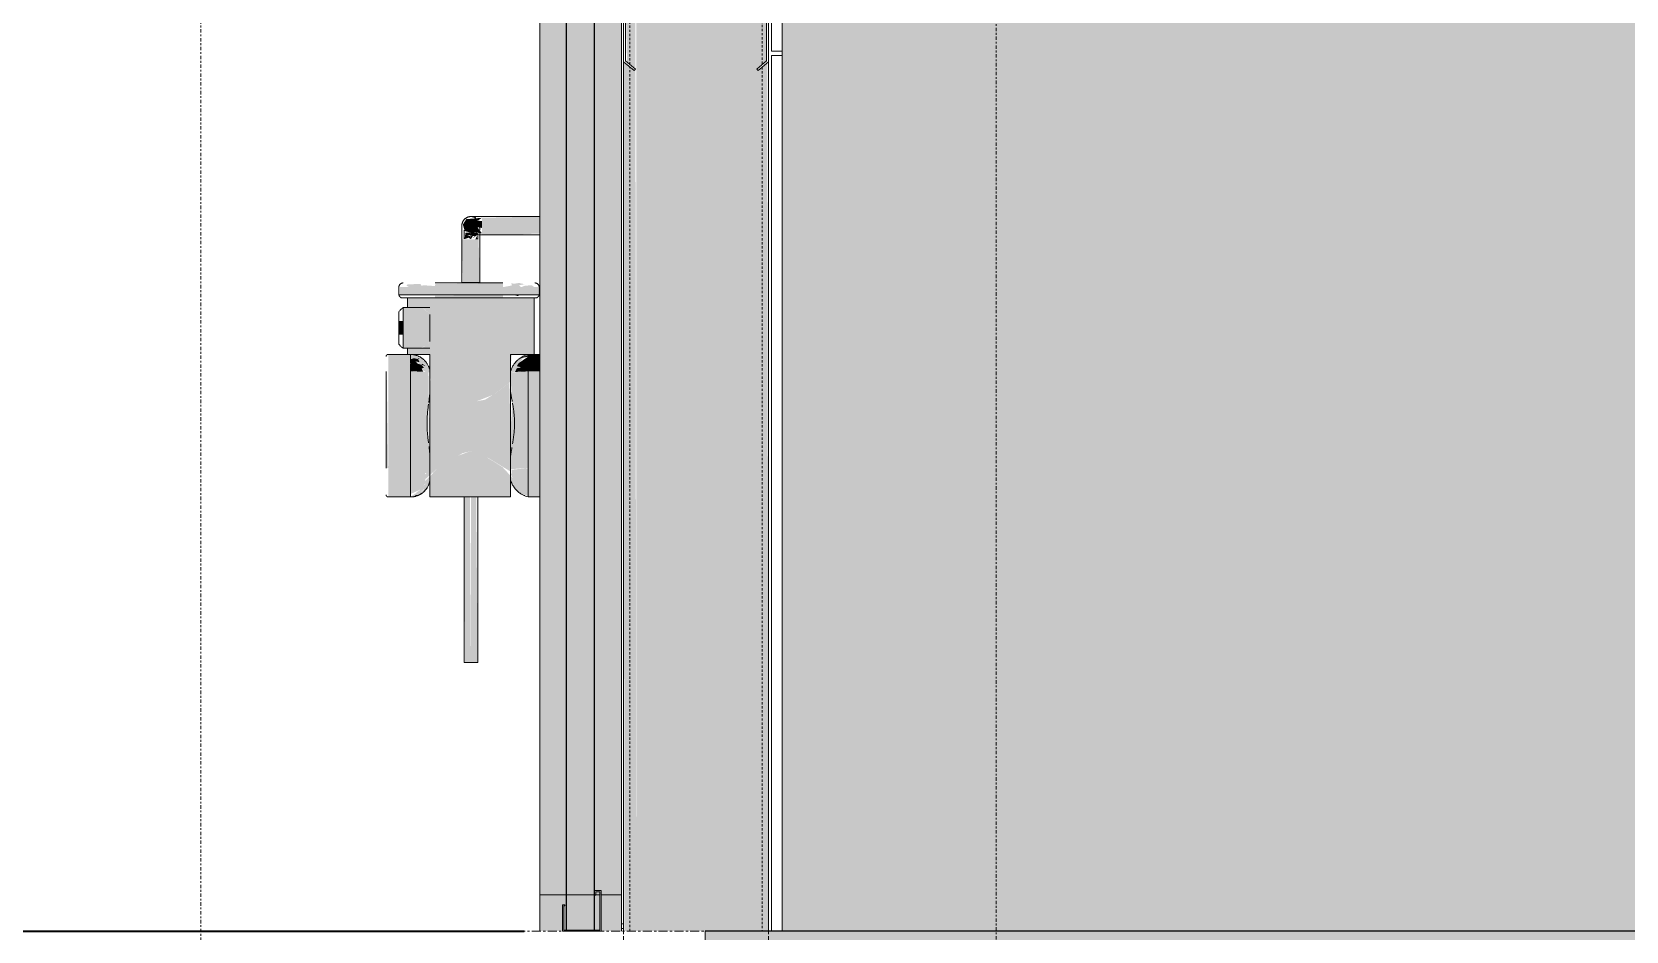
# Model space of a CAD drawing. Header units: inches. Extents: x -23445 to -32, y -314 to 853.
# Drawn here: x -8978 to -8889.9, y 0 to 49.7 of the extents above; entities that cross this region are included whole.
import ezdxf

# ---------------------------------------------------------------- set-up
doc = ezdxf.new("R2010")
doc.units = ezdxf.units.IN
doc.header["$MEASUREMENT"] = 0
for name, pattern in [('Dash Dot 3_16_', [0.3125, 0.1875, -0.0625, 0, -0.0625]), ('Grid Line 1_2_', [0.875, 0.5, -0.125, 0.125, -0.125]), ('Hidden 1_8_', [0.1875, 0.125, -0.0625])]:
    doc.linetypes.add(name, pattern=pattern)
for name, color, linetype, lineweight in [('A-ANNO-SYMB', 150, 'Continuous', 9), ('A-FLOR', 192, 'Continuous', 9), ('A-FLOR-LEVL', 51, 'Continuous', 9), ('A-FLOR-MCUT', 51, 'Continuous', 9), ('A-FLOR-PATT', 8, 'Continuous', 25), ('A-GLAZ-CWMG', 51, 'Continuous', 9), ('A-WALL', 113, 'Continuous', 9), ('A-WALL-PATT', 111, 'Continuous', 25), ('C-TOPO', 7, 'Continuous', 9), ('I-WALL', 2, 'Continuous', 9), ('P-SANR-FIXT', 6, 'Continuous', 9), ('S-BEAM', 12, 'Continuous', 9), ('S-COLS', 52, 'Continuous', 9), ('S-GRID', 1, 'Continuous', 9)]:
    doc.layers.add(name, color=color, linetype=linetype, lineweight=lineweight)

# ---------------------------------------------------------------- blocks, each defined once
blk = doc.blocks.new('Struct_Xcel_Sports Complex_rvt-4-Building Section - North_South looking West _ Fitness Center')
at = {"layer": 'A-FLOR-PATT', "lineweight": 9}
h = blk.add_hatch(dxfattribs=at)
h.set_pattern_fill('FP_51', style=0, pattern_type=2)
h.set_pattern_definition([(50, (-21606.15, 72.08), (55.0854, -4.8198), [5.76, -63.36]), (355, (-21606.15, 72.08), (-10.6557, 57.7685), [4.608, -50.688]), (100.451, (-21601.557, 71.68), (44.4295, 52.9487), [4.895, -53.848]), (46.184, (-21606.15, 87.44), (81.9644, -12.712), [8.64, -95.04]), (96.636, (-21599.32, 86.38), (71.7815, 74.8124), [7.343, -80.772]), (351.184, (-21606.15, 87.44), (71.782, 74.8124), [6.912, -76.032]), (21, (-21598.47, 83.6), (45.842, -30.9215), [5.76, -63.36]), (326, (-21598.47, 83.6), (18.687, 55.6915), [4.608, -50.688]), (71.451, (-21594.65, 81.025), (64.529, 24.77), [4.895, -53.848]), (37.5, (-21606.148, 72.082), (0.9339, 25.5668), [2.534, -47.539, 2.534, -48.922, -50.88]), (37.5, (-21606.148, 72.082), (0.9339, 25.5668), [-101.53, 2.534, -48.346]), (7.5, (-21606.148, 72.082), (20.20404, 30.2913), [2.534, -26.803, 2.534, -46.387, -19.392]), (7.5, (-21606.148, 72.082), (20.20404, 30.2913), [-78.259, 2.534, -16.858]), (327.5, (-21623.274, 72.082), (40.9978, -1.7324), [2.534, -16.666, 2.534, -57.37, -79.488]), (327.5, (-21623.274, 72.082), (40.9978, -1.7324), [-79.104, 2.534, -76.954]), (317.5, (-21630.954, 72.082), (44.7889, 7.6878), [2.534, -22.426, 2.534, -37.248, -56.448]), (317.5, (-21630.954, 72.082), (44.7889, 7.6878), [-64.742, 2.534, -53.914])])
h.paths.add_polyline_path([(-21132.303, -6), (-21132.303, 0), (-22790.803, 0), (-22790.803, -6), (-21136.059, -6)], flags=0)
at = {"layer": 'A-FLOR', "color": 250, "lineweight": 25}
blk.add_line((-21132.303, 0), (-22790.803, 0), dxfattribs=at)
at = {"layer": 'A-FLOR-MCUT', "color": 7}
blk.add_line((-22790.803, 0), (-22790.803, -6), dxfattribs=at)
blk = doc.blocks.new('Rectangular Mullion - Profile_Polycarbonate_Lower-1275842-Building Section - North_South looking West _ Fitness Center')
at = {"layer": 'A-GLAZ-CWMG'}
blk.add_hatch(color=256, dxfattribs=at).paths.add_polyline_path([(-22798.678, 0), (-22796.552, 0), (-22796.614, 0.062), (-22798.615, 0.062), (-22798.678, 1.141)], flags=0)
at = {"layer": 'A-GLAZ-CWMG', "lineweight": 13}
for p, q in [((-22796.552, 2.244), (-22796.906, 2.244)), ((-22796.906, 2.244), (-22796.906, 1.994)), ((-22796.906, 1.994), (-22796.843, 1.994)), ((-22796.843, 1.994), (-22796.843, 2.181)), ((-22796.843, 2.181), (-22796.614, 2.181)), ((-22796.614, 2.181), (-22796.614, 0.062)), ((-22796.552, 0), (-22796.552, 2.244)), ((-22798.553, 1.456), (-22798.678, 1.456)), ((-22798.678, 1.456), (-22798.678, 0)), ((-22798.615, 0.062), (-22798.615, 1.394)), ((-22798.615, 1.394), (-22798.553, 1.394)), ((-22798.553, 1.394), (-22798.553, 1.456)), ((-22798.678, 0), (-22796.552, 0)), ((-22796.614, 0.062), (-22798.615, 0.062))]:
    blk.add_line(p, q, dxfattribs=at)
blk = doc.blocks.new('HSS-Hollow Structural Section-Column - HSS8X8X3_8-1159169-Building Section - North_South looking West _ Fitness Center')
at = {"layer": 'S-COLS', "linetype": 'Hidden 1_8_'}
for p, q in [((-22794.954, 47.905), (-22794.954, 51.445)), ((-22787.652, 51.448), (-22787.652, 47.905)), ((-22794.954, 0), (-22794.954, 47.762)), ((-22787.652, 47.762), (-22787.652, 0))]:
    blk.add_line(p, q, dxfattribs=at)
blk = doc.blocks.new('Rectangular Mullion - Exterior 2_ x 4_5_-1135321-Building Section - North_South looking West _ Fitness Center')
at = {"layer": 'A-GLAZ-CWMG'}
h = blk.add_hatch(color=256, dxfattribs=at)
h.paths.add_polyline_path([(-22798.803, 0), (-22798.678, 0.063), (-22798.615, 0.063), (-22798.48, 0.063), (-22798.48, 2), (-22799.928, 2), (-22799.928, 0)], flags=0)
h.paths.add_polyline_path([(-22795.428, 0), (-22795.428, 2), (-22796.552, 2), (-22796.552, 0)], flags=0)
h.paths.add_polyline_path([(-22796.614, 0.063), (-22796.614, 2), (-22796.906, 2), (-22796.906, 0.063)], flags=0)
blk.add_hatch(color=256, dxfattribs=at).paths.add_polyline_path([(-22796.906, 0.063), (-22796.906, 2), (-22798.48, 2), (-22798.48, 0.063)], flags=0)
for p, q in [((-22798.48, 2), (-22799.928, 2)), ((-22799.928, 2), (-22799.928, 0)), ((-22796.906, 2), (-22798.48, 2)), ((-22796.614, 2), (-22796.906, 2)), ((-22795.428, 2), (-22796.559, 2)), ((-22795.428, 0), (-22795.428, 2))]:
    blk.add_line(p, q, dxfattribs=at)
blk = doc.blocks.new('Rectangular Mullion - Exterior 2_ x 4_5_-1142382-Building Section - North_South looking West _ Fitness Center')
at = {"layer": 'A-GLAZ-CWMG'}
h = blk.add_hatch(color=256, dxfattribs=at)
h.paths.add_polyline_path([(-22799.928, 2), (-22798.48, 2), (-22798.48, 97), (-22799.928, 97), (-22799.928, 21.293)], flags=0)
h.paths.add_polyline_path([(-22795.428, 2), (-22795.428, 97), (-22796.906, 97), (-22796.906, 2), (-22796.614, 2), (-22796.552, 2)], flags=0)
blk.add_hatch(color=256, dxfattribs=at).paths.add_polyline_path([(-22796.906, 2), (-22796.906, 97), (-22798.48, 97), (-22798.48, 2)], flags=0)
for p, q in [((-22799.928, 2), (-22799.928, 97)), ((-22795.428, 97), (-22795.428, 2)), ((-22798.48, 2), (-22799.928, 2)), ((-22796.906, 2), (-22798.48, 2)), ((-22796.614, 2), (-22796.906, 2)), ((-22795.428, 2), (-22796.559, 2))]:
    blk.add_line(p, q, dxfattribs=at)
blk = doc.blocks.new('Girt_C - 8_D-1405511-Building Section - North_South looking West _ Fitness Center')
at = {"layer": 'S-BEAM', "lineweight": 15}
for p, q in [((-22795.303, 51.367), (-22795.303, 48.055)), ((-22795.193, 48.106), (-22795.193, 51.371)), ((-22787.49, 51.555), (-22795.115, 51.555)), ((-22795.115, 51.445), (-22787.49, 51.445)), ((-22787.412, 51.37), (-22787.412, 48.106)), ((-22787.303, 48.055), (-22787.303, 51.367)), ((-22795.303, 48.055), (-22794.727, 47.572)), ((-22794.657, 47.655), (-22795.193, 48.106)), ((-22794.727, 47.572), (-22794.657, 47.655)), ((-22787.412, 48.106), (-22787.948, 47.656)), ((-22787.948, 47.656), (-22787.877, 47.573)), ((-22787.877, 47.573), (-22787.303, 48.055))]:
    blk.add_line(p, q, dxfattribs=at)
for centre, radius, start, end in [((-22795.115, 51.367), 0.188, 90, 180), ((-22795.115, 51.367), 0.0782, 90, 176.95764), ((-22787.49, 51.367), 0.188, 0, 90), ((-22787.49, 51.367), 0.0782, 2.12272, 90)]:
    blk.add_arc(centre, radius, start, end, dxfattribs=at)
blk = doc.blocks.new('gas_meter-250_cfh_2214 - gas_meter-250_cfh_2214-1353211-Building Section - North_South looking West _ Fitness Center')
at = {"layer": 'P-SANR-FIXT'}
for points in [[(-22803.129, 38.567), (-22803.382, 38.91), (-22803.129, 38.871), (-22803.129, 39.25), (-22803.394, 39.254), (-22803.129, 39.433), (-22804.002, 39.356), (-22804.188, 39.057), (-22804.082, 38.704), (-22803.662, 38.577), (-22803.519, 38.634)], [(-22801.492, 38.5), (-22799.928, 38.567), (-22799.928, 39.5), (-22803.129, 39.433), (-22803.129, 38.5)], [(-22803.87, 35.855), (-22803.74, 35.855), (-22803.74, 38.25), (-22804.24, 38.25), (-22804.173, 35.855), (-22803.99, 35.855)], [(-22804.094, 38.25), (-22803.874, 38.333), (-22803.925, 38.433), (-22803.74, 38.496), (-22803.803, 38.62), (-22804.036, 38.616), (-22804.094, 38.253)], [(-22803.74, 38.25), (-22803.75, 38.427), (-22804.04, 38.437), (-22803.87, 38.331)], [(-22803.74, 38.25), (-22803.611, 38.462), (-22803.74, 38.427)], [(-22803.74, 35.855), (-22803.24, 35.855), (-22803.319, 38.25), (-22803.74, 38.25), (-22803.74, 36.407)], [(-22807.652, 35.181), (-22805.72, 35.181), (-22805.72, 35.599), (-22807.652, 35.599)], [(-22805.72, 35.599), (-22805.72, 35.659), (-22806.334, 35.701), (-22806.483, 35.678), (-22806.517, 35.765), (-22807.239, 35.763), (-22807.298, 35.675), (-22807.134, 35.599), (-22806.237, 35.599)], [(-22801.97, 35.599), (-22801.97, 35.823), (-22805.72, 35.763), (-22805.72, 35.599)], [(-22801.97, 35.181), (-22801.97, 35.599), (-22805.72, 35.599), (-22805.72, 35.181)], [(-22800.038, 35.181), (-22800.038, 35.599), (-22801.97, 35.599), (-22801.97, 35.181), (-22800.238, 35.181)], [(-22806.002, 33.72), (-22806.002, 34.134), (-22806.416, 34.445), (-22806.649, 34.47), (-22807.49, 34.445), (-22807.49, 33.72), (-22806.334, 33.72)], [(-22801.97, 35), (-22801.97, 35.181), (-22805.72, 35.121), (-22805.72, 35)], [(-22801.163, 35.109), (-22800.97, 35.181), (-22801.452, 35.181)], [(-22807.49, 32.97), (-22807.49, 33.72), (-22807.72, 33.72), (-22807.72, 32.97), (-22807.615, 32.97)], [(-22806.002, 32.97), (-22806.002, 33.72), (-22807.49, 33.72), (-22807.49, 32.97), (-22806.334, 32.97)], [(-22806.578, 32.22), (-22806.215, 32.362), (-22806.002, 32.595), (-22806.002, 32.97), (-22807.49, 32.97), (-22807.49, 32.22), (-22806.591, 32.22)], [(-22807.078, 30.942), (-22807.078, 31.878), (-22808.311, 31.847), (-22808.311, 30.942)], [(-22799.928, 30.942), (-22799.928, 31.878), (-22800.584, 31.847), (-22800.584, 30.942)], [(-22808.424, 25.589), (-22808.311, 25.595), (-22808.394, 30.94), (-22808.424, 30.936), (-22808.424, 26.331)], [(-22807.078, 25.595), (-22807.078, 30.942), (-22808.311, 30.942), (-22808.311, 25.595)], [(-22799.928, 25.595), (-22799.928, 30.942), (-22800.584, 30.942), (-22800.584, 25.595)], [(-22806.258, 24.983), (-22805.644, 25.536), (-22805.49, 25.674), (-22804.219, 26.415), (-22803.74, 26.539), (-22802.775, 26.15), (-22801.562, 25.412), (-22801.562, 25.55), (-22801.562, 27.832), (-22806.002, 27.832), (-22806.073, 25.536), (-22806.193, 25.312), (-22806.255, 25.252), (-22806.257, 24.987)], [(-22807.078, 24), (-22807.078, 25.595), (-22808.311, 25.595), (-22808.311, 24)], [(-22800.584, 24.041), (-22800.584, 25.595), (-22801.492, 25.506), (-22801.492, 25.363), (-22801.492, 25.293), (-22801.559, 25.29), (-22801.242, 24.677), (-22801.277, 24.601), (-22800.981, 24.231)], [(-22800.584, 24), (-22799.928, 24.041), (-22799.928, 25.595), (-22800.584, 25.595), (-22800.584, 24.041)], [(-22803.74, 14.855), (-22803.799, 24), (-22804.115, 24), (-22804.065, 14.855), (-22803.837, 14.855)], [(-22803.74, 14.855), (-22803.365, 14.855), (-22803.451, 24), (-22803.74, 24), (-22803.74, 21.293)]]:
    blk.add_hatch(color=256, dxfattribs=at).paths.add_polyline_path(points, flags=0)
h = blk.add_hatch(color=256, dxfattribs=at)
h.paths.add_polyline_path([(-22803.386, 38.25), (-22803.416, 38.414), (-22803.49, 38.25), (-22803.387, 38.25)], flags=0)
h.paths.add_polyline_path([(-22803.619, 38.321), (-22803.366, 38.501), (-22803.41, 38.615), (-22803.74, 38.601), (-22803.704, 38.437), (-22803.525, 38.419), (-22803.621, 38.323)], flags=0)
h = blk.add_hatch(color=256, dxfattribs=at)
h.paths.add_polyline_path([(-22800.97, 35.599), (-22800.238, 35.599), (-22800.383, 35.708), (-22800.762, 35.675)], flags=0)
h.paths.add_polyline_path([(-22801.341, 35.766), (-22801.512, 35.831), (-22801.492, 35.78)], flags=0)
h.paths.add_polyline_path([(-22801.492, 35.599), (-22800.97, 35.599), (-22801.093, 35.697), (-22800.777, 35.763), (-22801.086, 35.831), (-22801.492, 35.765), (-22801.492, 35.688), (-22801.97, 35.599)], flags=0)
h = blk.add_hatch(color=256, dxfattribs=at)
h.paths.add_polyline_path([(-22806.002, 24), (-22803.74, 24), (-22803.74, 26.539), (-22804.518, 26.26), (-22805.499, 25.668), (-22806.274, 24.88), (-22806.224, 24.742), (-22806.393, 24.596), (-22806.588, 24.365), (-22807.078, 24), (-22806.669, 24.089), (-22806.322, 24.31), (-22806.12, 24.578), (-22806.002, 24.937)], flags=0)
h.paths.add_polyline_path([(-22806.698, 24.126), (-22806.811, 24.189), (-22806.677, 24.263)], flags=0)
h.paths.add_polyline_path([(-22806.535, 24.264), (-22806.366, 24.447), (-22806.334, 24.41), (-22806.469, 24.312)], flags=0)
h.paths.add_polyline_path([(-22806.647, 31.614), (-22806.641, 31.712), (-22806.585, 31.625), (-22806.645, 31.614)], flags=0)
h.paths.add_polyline_path([(-22803.74, 29.169), (-22803.74, 35), (-22807.24, 35), (-22807.213, 34.47), (-22806.334, 34.4), (-22806.002, 34.134), (-22806.047, 32.533), (-22806.334, 32.292), (-22806.578, 32.22), (-22807.236, 32.22), (-22807.235, 31.878), (-22807.078, 31.847), (-22807.078, 31.608), (-22806.796, 31.651), (-22806.64, 31.596), (-22806.669, 31.47), (-22806.727, 31.415), (-22806.58, 31.328), (-22806.429, 31.252), (-22806.366, 31.08), (-22806.44, 31.048), (-22806.265, 30.918), (-22806.002, 30.882), (-22805.965, 30.424), (-22805.236, 29.854), (-22804.973, 29.667), (-22804.496, 29.356), (-22803.78, 29.181)], flags=0)
h.paths.add_polyline_path([(-22806.002, 30.942), (-22806.26, 31.503), (-22806.642, 31.785), (-22806.823, 31.878), (-22806.002, 31.878), (-22806.002, 31.369)], flags=0)
h.paths.add_polyline_path([(-22806.225, 31.252), (-22806.434, 31.369), (-22806.349, 31.369), (-22806.255, 31.28)], flags=0)
h = blk.add_hatch(color=256, dxfattribs=at)
h.paths.add_polyline_path([(-22803.74, 24), (-22801.562, 24), (-22801.492, 24.81), (-22801.213, 24.363), (-22800.704, 24.041), (-22800.874, 24.18), (-22801.079, 24.353), (-22801.213, 24.657), (-22801.213, 24.689), (-22801.242, 24.833), (-22801.99, 25.645), (-22802.484, 25.957), (-22803.128, 26.345), (-22803.74, 26.532), (-22803.74, 26.331)], flags=0)
h.paths.add_polyline_path([(-22800.584, 31.878), (-22800.986, 31.7), (-22801.419, 31.246), (-22801.562, 30.901), (-22801.492, 31.878), (-22800.771, 31.878)], flags=0)
h.paths.add_polyline_path([(-22803.74, 29.169), (-22802.537, 29.637), (-22801.562, 30.37), (-22801.492, 30.892), (-22801.296, 30.925), (-22801.098, 31.138), (-22801.098, 31.201), (-22801.206, 31.234), (-22800.923, 31.575), (-22800.867, 31.696), (-22800.702, 31.795), (-22800.35, 31.878), (-22800.24, 31.878), (-22800.24, 35), (-22803.74, 35), (-22803.74, 29.181)], flags=0)
h = blk.add_hatch(color=256, dxfattribs=at)
h.paths.add_polyline_path([(-22801.303, 30.912), (-22800.584, 30.942), (-22800.584, 31.755), (-22801.101, 31.4), (-22801.206, 31.234), (-22800.981, 31.166), (-22801.206, 31.112)], flags=0)
h.paths.add_polyline_path([(-22800.981, 31.673), (-22800.584, 31.755), (-22800.584, 31.847)], flags=0)
h = blk.add_hatch(color=256, dxfattribs=at)
h.paths.add_polyline_path([(-22806.366, 30.925), (-22806.469, 31.095), (-22806.334, 31.138), (-22806.469, 31.3), (-22806.685, 31.369), (-22806.796, 31.491), (-22806.585, 31.455), (-22806.647, 31.614), (-22806.879, 31.672), (-22807.078, 31.608), (-22807.078, 30.942), (-22806.58, 30.934)], flags=0)
h.paths.add_polyline_path([(-22806.225, 31.252), (-22806.434, 31.369), (-22806.469, 31.3), (-22806.274, 31.261)], flags=0)
h.paths.add_polyline_path([(-22806.647, 31.614), (-22806.537, 31.672), (-22806.701, 31.672)], flags=0)
h = blk.add_hatch(color=256, dxfattribs=at)
h.paths.add_polyline_path([(-22806.002, 25.536), (-22806.088, 30.9), (-22807.078, 30.942), (-22807.078, 25.595), (-22806.069, 25.551)], flags=0)
h.paths.add_polyline_path([(-22806.082, 26.988), (-22806.168, 27.832), (-22806.082, 29.131), (-22806.081, 27.042)], flags=0)
h = blk.add_hatch(color=256, dxfattribs=at)
h.paths.add_polyline_path([(-22801.562, 25.533), (-22800.855, 25.589), (-22800.584, 25.595), (-22800.584, 30.942), (-22801.562, 30.88), (-22801.476, 29.4), (-22801.465, 28.9), (-22801.549, 26.286), (-22801.562, 25.957)], flags=0)
h.paths.add_polyline_path([(-22801.447, 26.914), (-22801.36, 28.639), (-22801.337, 27.752), (-22801.443, 26.933)], flags=0)
h = blk.add_hatch(color=256, dxfattribs=at)
h.paths.add_polyline_path([(-22801.562, 27.832), (-22801.617, 30.325), (-22802.537, 29.637), (-22802.962, 29.378), (-22803.864, 29.206), (-22804.496, 29.356), (-22804.973, 29.667), (-22806.002, 30.458), (-22806.002, 27.832)], flags=0)
h.paths.add_polyline_path([(-22801.335, 27.832), (-22801.33, 27.835), (-22801.412, 29.029), (-22801.339, 28.318), (-22801.337, 28.075)], flags=0)
h.paths.add_polyline_path([(-22806.168, 27.832), (-22806.162, 27.832), (-22806.168, 27.836)], flags=0)
h = blk.add_hatch(color=256, dxfattribs=at)
h.paths.add_polyline_path([(-22801.562, 26.208), (-22801.464, 27.055), (-22801.549, 29.798), (-22801.562, 29.798), (-22801.562, 26.286)], flags=0)
h.paths.add_polyline_path([(-22801.443, 26.933), (-22801.335, 27.832), (-22801.395, 28.9), (-22801.443, 29.183), (-22801.446, 27.552)], flags=0)
h = blk.add_hatch(color=256, dxfattribs=at)
h.paths.add_polyline_path([(-22806.698, 24.126), (-22806.669, 24.317), (-22806.839, 24.127)], flags=0)
h.paths.add_polyline_path([(-22807.078, 24.161), (-22806.46, 24.442), (-22806.334, 24.677), (-22806.188, 24.764), (-22806.274, 24.919), (-22806.224, 25.125), (-22806.274, 25.327), (-22806.124, 25.3), (-22806.069, 25.551), (-22807.078, 25.595), (-22807.078, 24.353)], flags=0)
h.paths.add_polyline_path([(-22806.535, 24.264), (-22806.334, 24.449), (-22806.46, 24.442)], flags=0)
for p, q in [((-22804.115, 38.855), (-22804.115, 38.853)), ((-22804.115, 38.854), (-22804.115, 38.855)), ((-22803.365, 38.854), (-22803.365, 38.855)), ((-22803.32, 39.27), (-22803.309, 39.253)), ((-22799.928, 39.5), (-22803.129, 39.5)), ((-22804.24, 38.25), (-22804.24, 35.855)), ((-22803.74, 38.444), (-22803.74, 38.622)), ((-22803.24, 35.855), (-22803.24, 38.25)), ((-22803.129, 38.5), (-22799.928, 38.5)), ((-22807.72, 35.599), (-22807.72, 35.181)), ((-22801.97, 35.831), (-22805.72, 35.831)), ((-22803.74, 35.855), (-22804.24, 35.855)), ((-22803.24, 35.855), (-22803.74, 35.855)), ((-22799.97, 35.181), (-22799.97, 35.599)), ((-22807.72, 35.181), (-22805.72, 35.181)), ((-22807.652, 35.181), (-22807.72, 35.181)), ((-22805.72, 35), (-22807.56, 35)), ((-22807.56, 35), (-22807.313, 35)), ((-22806.002, 34.47), (-22807.49, 34.47)), ((-22807.49, 34.47), (-22807.49, 33.72)), ((-22807.24, 35), (-22807.24, 34.47)), ((-22807.24, 35), (-22805.735, 35)), ((-22805.72, 35.181), (-22801.97, 35.181)), ((-22801.97, 35), (-22805.72, 35)), ((-22801.97, 35.181), (-22799.97, 35.181)), ((-22800.13, 35), (-22801.97, 35)), ((-22801.968, 35), (-22800.24, 35)), ((-22800.24, 31.869), (-22800.24, 35)), ((-22800.193, 35), (-22800.13, 35)), ((-22799.97, 35.181), (-22800.038, 35.181)), ((-22807.72, 34.241), (-22807.72, 33.72)), ((-22807.72, 33.72), (-22807.72, 34.241)), ((-22807.72, 32.97), (-22807.72, 33.72)), ((-22807.49, 33.72), (-22807.49, 32.97)), ((-22806.002, 34.095), (-22806.002, 33.72)), ((-22806.002, 33.72), (-22806.002, 32.97)), ((-22807.72, 32.97), (-22807.72, 32.45)), ((-22807.72, 32.45), (-22807.72, 32.97)), ((-22807.49, 32.97), (-22807.49, 32.22)), ((-22806.002, 32.97), (-22806.002, 32.595)), ((-22807.078, 31.878), (-22808.311, 31.878)), ((-22807.49, 32.22), (-22806.002, 32.22)), ((-22807.24, 32.224), (-22807.24, 31.874)), ((-22807.078, 31.415), (-22807.078, 31.878)), ((-22807.078, 31.878), (-22806.002, 31.878)), ((-22806.002, 31.878), (-22806.002, 30.942)), ((-22801.562, 30.901), (-22801.562, 31.878)), ((-22801.562, 31.878), (-22800.584, 31.878)), ((-22799.928, 31.878), (-22800.584, 31.878)), ((-22800.584, 31.878), (-22800.584, 30.942)), ((-22808.428, 30.934), (-22808.428, 25.588)), ((-22807.078, 30.942), (-22807.078, 31.371)), ((-22807.078, 25.595), (-22807.078, 30.942)), ((-22806.002, 30.942), (-22806.002, 30.882)), ((-22806.002, 30.882), (-22806.002, 29.798)), ((-22801.562, 30.898), (-22801.562, 30.901)), ((-22801.562, 30.88), (-22801.562, 30.885)), ((-22801.562, 29.87), (-22801.562, 30.88)), ((-22800.584, 30.942), (-22800.584, 25.595)), ((-22806.002, 29.798), (-22806.002, 27.832)), ((-22801.562, 27.832), (-22801.562, 29.87)), ((-22806.002, 27.832), (-22806.002, 26.286)), ((-22801.562, 26.208), (-22801.562, 27.832)), ((-22807.078, 24), (-22807.078, 25.595)), ((-22806.002, 26.331), (-22806.002, 25.536)), ((-22801.562, 25.533), (-22801.562, 26.208)), ((-22800.584, 25.595), (-22800.584, 24)), ((-22806.002, 25.536), (-22806.002, 24.937)), ((-22806.002, 24.937), (-22806.002, 24)), ((-22801.562, 24.978), (-22801.562, 25.533)), ((-22801.562, 24), (-22801.562, 24.978)), ((-22808.311, 24), (-22807.078, 24)), ((-22806.811, 24.082), (-22806.668, 24.082)), ((-22803.74, 24), (-22806.002, 24)), ((-22804.115, 24), (-22804.115, 14.855)), ((-22801.562, 24), (-22803.74, 24)), ((-22803.365, 14.855), (-22803.365, 24)), ((-22800.814, 24.082), (-22800.766, 24.082)), ((-22800.584, 24), (-22799.928, 24)), ((-22803.74, 14.855), (-22804.115, 14.855)), ((-22803.365, 14.855), (-22803.74, 14.855))]:
    blk.add_line(p, q, dxfattribs=at)
at = {"layer": 'P-SANR-FIXT', "flags": 128}
for points in [[(-22804.24, 39), (-22804.24, 39.02), (-22804.239, 39.04), (-22804.237, 39.06), (-22804.234, 39.08), (-22804.23, 39.099), (-22804.226, 39.119), (-22804.221, 39.138), (-22804.215, 39.157), (-22804.208, 39.176), (-22804.201, 39.195), (-22804.193, 39.213), (-22804.184, 39.231), (-22804.174, 39.248), (-22804.164, 39.266), (-22804.153, 39.282), (-22804.141, 39.299), (-22804.129, 39.314), (-22804.116, 39.33), (-22804.103, 39.344), (-22804.089, 39.359), (-22804.074, 39.372), (-22804.059, 39.385), (-22804.043, 39.398), (-22804.027, 39.41), (-22804.01, 39.421), (-22803.993, 39.431), (-22803.976, 39.441), (-22803.958, 39.45), (-22803.94, 39.458), (-22803.921, 39.466), (-22803.903, 39.473), (-22803.884, 39.479), (-22803.864, 39.484), (-22803.845, 39.489), (-22803.825, 39.493), (-22803.806, 39.496), (-22803.786, 39.498), (-22803.766, 39.499), (-22803.746, 39.5), (-22803.74, 39.5)], [(-22804.24, 38.25), (-22804.24, 38.28), (-22804.24, 38.31), (-22804.24, 38.34), (-22804.24, 38.369), (-22804.24, 38.399), (-22804.24, 38.428), (-22804.24, 38.457), (-22804.24, 38.486), (-22804.24, 38.514), (-22804.24, 38.542), (-22804.24, 38.569), (-22804.24, 38.596), (-22804.24, 38.623), (-22804.24, 38.648), (-22804.24, 38.673), (-22804.24, 38.698), (-22804.24, 38.722), (-22804.24, 38.745), (-22804.24, 38.767), (-22804.24, 38.788), (-22804.24, 38.808), (-22804.24, 38.828), (-22804.24, 38.847), (-22804.24, 38.864), (-22804.24, 38.881), (-22804.24, 38.897), (-22804.24, 38.911), (-22804.24, 38.925), (-22804.24, 38.938), (-22804.24, 38.949), (-22804.24, 38.959), (-22804.24, 38.969), (-22804.24, 38.977), (-22804.24, 38.983), (-22804.24, 38.989), (-22804.24, 38.994), (-22804.24, 38.997), (-22804.24, 38.999), (-22804.24, 39)], [(-22803.74, 39.5), (-22803.72, 39.5), (-22803.7, 39.498), (-22803.68, 39.496), (-22803.661, 39.494), (-22803.641, 39.49), (-22803.621, 39.486), (-22803.602, 39.481), (-22803.583, 39.475), (-22803.564, 39.468), (-22803.546, 39.461), (-22803.527, 39.452), (-22803.509, 39.443), (-22803.492, 39.434), (-22803.475, 39.424)], [(-22803.129, 39.5), (-22803.154, 39.5), (-22803.178, 39.5), (-22803.202, 39.5), (-22803.227, 39.5), (-22803.251, 39.5), (-22803.275, 39.5), (-22803.298, 39.5), (-22803.322, 39.5), (-22803.345, 39.5), (-22803.367, 39.5), (-22803.39, 39.5), (-22803.411, 39.5), (-22803.433, 39.5), (-22803.454, 39.5), (-22803.474, 39.5), (-22803.494, 39.5), (-22803.514, 39.5), (-22803.532, 39.5), (-22803.55, 39.5), (-22803.568, 39.5), (-22803.584, 39.5), (-22803.6, 39.5), (-22803.615, 39.5), (-22803.63, 39.5), (-22803.643, 39.5), (-22803.656, 39.5), (-22803.668, 39.5), (-22803.679, 39.5), (-22803.689, 39.5), (-22803.699, 39.5), (-22803.707, 39.5), (-22803.715, 39.5), (-22803.721, 39.5), (-22803.727, 39.5), (-22803.731, 39.5), (-22803.735, 39.5), (-22803.738, 39.5), (-22803.74, 39.5), (-22803.74, 39.5)], [(-22803.241, 39.025), (-22803.24, 39.005), (-22803.24, 39)], [(-22803.24, 39), (-22803.24, 38.999), (-22803.24, 38.998), (-22803.24, 38.995), (-22803.24, 38.99), (-22803.24, 38.985)], [(-22803.24, 38.869), (-22803.24, 38.852), (-22803.24, 38.833), (-22803.24, 38.814), (-22803.24, 38.794), (-22803.24, 38.773), (-22803.24, 38.751)], [(-22804.115, 38.741), (-22804.115, 38.724), (-22804.115, 38.707), (-22804.115, 38.688), (-22804.115, 38.669), (-22804.115, 38.649), (-22804.115, 38.628), (-22804.115, 38.606), (-22804.115, 38.583), (-22804.115, 38.56), (-22804.115, 38.535), (-22804.115, 38.51), (-22804.115, 38.485), (-22804.115, 38.459), (-22804.115, 38.432), (-22804.115, 38.405), (-22804.115, 38.377), (-22804.115, 38.349), (-22804.115, 38.32), (-22804.115, 38.291), (-22804.115, 38.262)], [(-22804.115, 38.281), (-22804.115, 38.317), (-22804.115, 38.352), (-22804.115, 38.386), (-22804.115, 38.42), (-22804.115, 38.452), (-22804.115, 38.484), (-22804.115, 38.515), (-22804.115, 38.544), (-22804.115, 38.573), (-22804.115, 38.6), (-22804.115, 38.626), (-22804.115, 38.651), (-22804.115, 38.674), (-22804.115, 38.697), (-22804.115, 38.718), (-22804.115, 38.737)], [(-22803.74, 38.5), (-22803.74, 38.5), (-22803.738, 38.5), (-22803.736, 38.5), (-22803.733, 38.5), (-22803.728, 38.5), (-22803.723, 38.5), (-22803.717, 38.5), (-22803.709, 38.5), (-22803.701, 38.5), (-22803.692, 38.5), (-22803.682, 38.5), (-22803.671, 38.5), (-22803.66, 38.5), (-22803.647, 38.5), (-22803.634, 38.5), (-22803.619, 38.5), (-22803.604, 38.5), (-22803.589, 38.5), (-22803.572, 38.5), (-22803.555, 38.5), (-22803.537, 38.5), (-22803.519, 38.5), (-22803.499, 38.5), (-22803.48, 38.5), (-22803.459, 38.5), (-22803.439, 38.5), (-22803.417, 38.5), (-22803.396, 38.5), (-22803.373, 38.5), (-22803.351, 38.5), (-22803.328, 38.5), (-22803.305, 38.5), (-22803.281, 38.5), (-22803.257, 38.5), (-22803.233, 38.5), (-22803.209, 38.5), (-22803.185, 38.5), (-22803.16, 38.5), (-22803.136, 38.5), (-22803.129, 38.5)], [(-22803.365, 38.478), (-22803.365, 38.504), (-22803.365, 38.529), (-22803.365, 38.553), (-22803.365, 38.577)], [(-22803.365, 38.429), (-22803.365, 38.396), (-22803.365, 38.361), (-22803.365, 38.327), (-22803.365, 38.291)], [(-22803.365, 38.254), (-22803.365, 38.284), (-22803.365, 38.313), (-22803.365, 38.341), (-22803.365, 38.369), (-22803.365, 38.397), (-22803.365, 38.425)], [(-22803.24, 38.577), (-22803.24, 38.55), (-22803.24, 38.522), (-22803.24, 38.494), (-22803.24, 38.465), (-22803.24, 38.436), (-22803.24, 38.407), (-22803.24, 38.377), (-22803.24, 38.348), (-22803.24, 38.318), (-22803.24, 38.288), (-22803.24, 38.258), (-22803.24, 38.25)], [(-22807.72, 35.599), (-22807.72, 35.608), (-22807.719, 35.617), (-22807.718, 35.627), (-22807.717, 35.636), (-22807.715, 35.645), (-22807.713, 35.654), (-22807.711, 35.663), (-22807.708, 35.672), (-22807.705, 35.681), (-22807.701, 35.689), (-22807.698, 35.698), (-22807.694, 35.706), (-22807.689, 35.714), (-22807.684, 35.722), (-22807.679, 35.73), (-22807.674, 35.738), (-22807.668, 35.745), (-22807.662, 35.752), (-22807.656, 35.759), (-22807.649, 35.766), (-22807.642, 35.772), (-22807.635, 35.778), (-22807.628, 35.784), (-22807.621, 35.789), (-22807.613, 35.794), (-22807.605, 35.799), (-22807.597, 35.804), (-22807.589, 35.808), (-22807.58, 35.812), (-22807.572, 35.816), (-22807.563, 35.819), (-22807.554, 35.822), (-22807.545, 35.824), (-22807.536, 35.826), (-22807.527, 35.828), (-22807.518, 35.829), (-22807.508, 35.83), (-22807.499, 35.831), (-22807.49, 35.831), (-22807.487, 35.831)], [(-22800.202, 35.831), (-22800.193, 35.831), (-22800.184, 35.831), (-22800.175, 35.83), (-22800.165, 35.828), (-22800.156, 35.827), (-22800.147, 35.825), (-22800.138, 35.822), (-22800.129, 35.82), (-22800.12, 35.816), (-22800.112, 35.813), (-22800.103, 35.809), (-22800.095, 35.805), (-22800.087, 35.801), (-22800.079, 35.796), (-22800.071, 35.791), (-22800.064, 35.785), (-22800.056, 35.78), (-22800.049, 35.774), (-22800.042, 35.767), (-22800.036, 35.761), (-22800.029, 35.754), (-22800.023, 35.747), (-22800.017, 35.74), (-22800.012, 35.732), (-22800.007, 35.724), (-22800.002, 35.716), (-22799.997, 35.708), (-22799.993, 35.7), (-22799.989, 35.692), (-22799.986, 35.683), (-22799.982, 35.674), (-22799.98, 35.665), (-22799.977, 35.656), (-22799.975, 35.647), (-22799.973, 35.638), (-22799.972, 35.629), (-22799.971, 35.62), (-22799.97, 35.611), (-22799.97, 35.601), (-22799.97, 35.599)], [(-22807.56, 35), (-22807.569, 35.003), (-22807.578, 35.007), (-22807.587, 35.011), (-22807.595, 35.015), (-22807.604, 35.02), (-22807.612, 35.025), (-22807.62, 35.03), (-22807.628, 35.036), (-22807.636, 35.042), (-22807.643, 35.048), (-22807.65, 35.054), (-22807.657, 35.061), (-22807.663, 35.068), (-22807.67, 35.076), (-22807.676, 35.083), (-22807.681, 35.091), (-22807.687, 35.099), (-22807.692, 35.107), (-22807.697, 35.116), (-22807.701, 35.124), (-22807.705, 35.133), (-22807.709, 35.142), (-22807.712, 35.151), (-22807.715, 35.16), (-22807.717, 35.17), (-22807.719, 35.179), (-22807.72, 35.181)], [(-22807.72, 34.241), (-22807.699, 34.27), (-22807.676, 34.298), (-22807.653, 34.326), (-22807.628, 34.353), (-22807.603, 34.378), (-22807.576, 34.403), (-22807.548, 34.426), (-22807.52, 34.449), (-22807.49, 34.47)], [(-22799.97, 35.181), (-22799.972, 35.171), (-22799.974, 35.162), (-22799.977, 35.153), (-22799.981, 35.144), (-22799.984, 35.135), (-22799.988, 35.126), (-22799.992, 35.117), (-22799.997, 35.109), (-22800.002, 35.101), (-22800.007, 35.092), (-22800.013, 35.085), (-22800.019, 35.077), (-22800.025, 35.07), (-22800.032, 35.062), (-22800.038, 35.056), (-22800.045, 35.049), (-22800.053, 35.043), (-22800.06, 35.037), (-22800.068, 35.031), (-22800.076, 35.026), (-22800.084, 35.021), (-22800.093, 35.016), (-22800.101, 35.012), (-22800.11, 35.008), (-22800.119, 35.004), (-22800.128, 35.001), (-22800.13, 35)], [(-22808.428, 31.761), (-22808.428, 31.766), (-22808.428, 31.77), (-22808.428, 31.775), (-22808.427, 31.78), (-22808.426, 31.784), (-22808.425, 31.789), (-22808.424, 31.793), (-22808.422, 31.798), (-22808.421, 31.802), (-22808.419, 31.807), (-22808.417, 31.811), (-22808.415, 31.815), (-22808.413, 31.819), (-22808.41, 31.823), (-22808.408, 31.827), (-22808.405, 31.831), (-22808.402, 31.835), (-22808.399, 31.838), (-22808.396, 31.842), (-22808.393, 31.845), (-22808.389, 31.848), (-22808.386, 31.851), (-22808.382, 31.854), (-22808.378, 31.857), (-22808.374, 31.86), (-22808.37, 31.862), (-22808.366, 31.865), (-22808.362, 31.867), (-22808.358, 31.869), (-22808.353, 31.87), (-22808.349, 31.872), (-22808.344, 31.874), (-22808.34, 31.875), (-22808.335, 31.876), (-22808.331, 31.877), (-22808.326, 31.877), (-22808.321, 31.878), (-22808.317, 31.878), (-22808.312, 31.878)], [(-22807.49, 32.22), (-22807.52, 32.241), (-22807.548, 32.264), (-22807.576, 32.287), (-22807.602, 32.312), (-22807.628, 32.337), (-22807.653, 32.364), (-22807.676, 32.392), (-22807.699, 32.42), (-22807.72, 32.45)], [(-22808.311, 24), (-22808.315, 24), (-22808.32, 24), (-22808.325, 24.001), (-22808.329, 24.002), (-22808.334, 24.002), (-22808.339, 24.003), (-22808.343, 24.005), (-22808.348, 24.006), (-22808.352, 24.008), (-22808.357, 24.009), (-22808.361, 24.011), (-22808.365, 24.013), (-22808.369, 24.016), (-22808.373, 24.018), (-22808.377, 24.021), (-22808.381, 24.023), (-22808.385, 24.026), (-22808.388, 24.029), (-22808.392, 24.032), (-22808.395, 24.036), (-22808.398, 24.039), (-22808.401, 24.043), (-22808.404, 24.046), (-22808.407, 24.05), (-22808.41, 24.054), (-22808.412, 24.058), (-22808.414, 24.062), (-22808.417, 24.066), (-22808.419, 24.071), (-22808.42, 24.075), (-22808.422, 24.079), (-22808.423, 24.084), (-22808.425, 24.088), (-22808.426, 24.093), (-22808.427, 24.098), (-22808.427, 24.102), (-22808.428, 24.107), (-22808.428, 24.112), (-22808.428, 24.116), (-22808.428, 24.118)]]:
    blk.add_lwpolyline(points, dxfattribs=at)
at = {"layer": 'P-SANR-FIXT'}
for points, knots in [([(-22806.002, 30.942), (-22806.012, 30.999), (-22806.031, 31.081), (-22806.065, 31.182), (-22806.096, 31.254), (-22806.131, 31.323), (-22806.172, 31.388), (-22806.215, 31.448), (-22806.259, 31.504), (-22806.305, 31.554), (-22806.354, 31.599), (-22806.403, 31.64), (-22806.452, 31.677), (-22806.5, 31.71), (-22806.548, 31.739), (-22806.596, 31.763), (-22806.65, 31.789), (-22806.71, 31.814), (-22806.764, 31.83), (-22806.805, 31.842), (-22806.845, 31.853), (-22806.892, 31.862), (-22806.945, 31.87), (-22807.01, 31.878), (-22807.053, 31.879), (-22807.078, 31.878)], [0, 0, 0, 0, 0.071429, 0.107143, 0.142857, 0.178571, 0.214286, 0.25, 0.285714, 0.321429, 0.357143, 0.392857, 0.428571, 0.464286, 0.5, 0.535714, 0.571429, 0.625, 0.678571, 0.705357, 0.732143, 0.785714, 0.839286, 0.892857, 1, 1, 1, 1]), ([(-22800.584, 31.878), (-22800.612, 31.872), (-22800.672, 31.856), (-22800.753, 31.824), (-22800.822, 31.792), (-22800.876, 31.766), (-22800.931, 31.736), (-22800.986, 31.701), (-22801.043, 31.662), (-22801.1, 31.618), (-22801.148, 31.578), (-22801.186, 31.543), (-22801.223, 31.506), (-22801.268, 31.456), (-22801.34, 31.369), (-22801.406, 31.273), (-22801.462, 31.167), (-22801.513, 31.056), (-22801.544, 30.965), (-22801.562, 30.901)], [0, 0, 0, 0, 0.1, 0.2, 0.25, 0.3, 0.35, 0.4, 0.45, 0.5, 0.55, 0.575, 0.6, 0.65, 0.7, 0.8, 0.85, 0.9, 1, 1, 1, 1]), ([(-22806.193, 31.418), (-22806.197, 31.424), (-22806.206, 31.437), (-22806.225, 31.462), (-22806.248, 31.49), (-22806.274, 31.518), (-22806.288, 31.533), (-22806.294, 31.54)], [0.25, 0.25, 0.25, 0.25, 0.265625, 0.28125, 0.3125, 0.34375, 0.375, 0.375, 0.375, 0.375]), ([(-22806.294, 31.54), (-22806.288, 31.533), (-22806.274, 31.518), (-22806.248, 31.49), (-22806.225, 31.462), (-22806.206, 31.438), (-22806.197, 31.424), (-22806.193, 31.418)], [0.625, 0.625, 0.625, 0.625, 0.65625, 0.6875, 0.71875, 0.734375, 0.75, 0.75, 0.75, 0.75]), ([(-22806.002, 30.942), (-22806.012, 30.994), (-22806.03, 31.068), (-22806.057, 31.157), (-22806.072, 31.198), (-22806.08, 31.218)], [0, 0, 0, 0, 0.0625, 0.09375, 0.125, 0.125, 0.125, 0.125]), ([(-22801.448, 31.193), (-22801.459, 31.172), (-22801.479, 31.128), (-22801.518, 31.034), (-22801.545, 30.956), (-22801.562, 30.901)], [0.875, 0.875, 0.875, 0.875, 0.90625, 0.9375, 1, 1, 1, 1]), ([(-22801.31, 31.406), (-22801.304, 31.413), (-22801.294, 31.427), (-22801.272, 31.453), (-22801.244, 31.483), (-22801.214, 31.513), (-22801.198, 31.53), (-22801.191, 31.537)], [0.25, 0.25, 0.25, 0.25, 0.265625, 0.28125, 0.3125, 0.34375, 0.375, 0.375, 0.375, 0.375]), ([(-22801.191, 31.537), (-22801.198, 31.53), (-22801.214, 31.513), (-22801.244, 31.483), (-22801.271, 31.453), (-22801.294, 31.427), (-22801.304, 31.413), (-22801.31, 31.406)], [0.625, 0.625, 0.625, 0.625, 0.65625, 0.6875, 0.71875, 0.734375, 0.75, 0.75, 0.75, 0.75]), ([(-22806.162, 27.832), (-22806.169, 28.006), (-22806.168, 28.266), (-22806.147, 28.563), (-22806.131, 28.732), (-22806.118, 28.856), (-22806.103, 28.98), (-22806.091, 29.072), (-22806.083, 29.123), (-22806.082, 29.134)], [0, 0, 0, 0, 0.25, 0.375, 0.4375, 0.5, 0.5625, 0.625, 0.6418325, 0.6418325, 0.6418325, 0.6418325]), ([(-22806.069, 29.229), (-22806.064, 29.266), (-22806.049, 29.383), (-22806.027, 29.575), (-22806.01, 29.725), (-22806.002, 29.798)], [0.6909841, 0.6909841, 0.6909841, 0.6909841, 0.75, 0.875, 1, 1, 1, 1]), ([(-22801.562, 29.87), (-22801.548, 29.795), (-22801.521, 29.642), (-22801.488, 29.443), (-22801.466, 29.322), (-22801.459, 29.282)], [0, 0, 0, 0, 0.125, 0.25, 0.3106526, 0.3106526, 0.3106526, 0.3106526]), ([(-22801.442, 29.187), (-22801.44, 29.176), (-22801.431, 29.123), (-22801.414, 29.028), (-22801.395, 28.9), (-22801.378, 28.77), (-22801.356, 28.596), (-22801.328, 28.285), (-22801.328, 28.014), (-22801.335, 27.832)], [0.3586078, 0.3586078, 0.3586078, 0.3586078, 0.375, 0.4375, 0.5, 0.5625, 0.625, 0.75, 1, 1, 1, 1]), ([(-22806.082, 26.986), (-22806.084, 27.004), (-22806.098, 27.108), (-22806.122, 27.301), (-22806.145, 27.566), (-22806.157, 27.743), (-22806.162, 27.832)], [0.4646636, 0.4646636, 0.4646636, 0.4646636, 0.5, 0.6666667, 0.8333333, 1, 1, 1, 1]), ([(-22801.335, 27.832), (-22801.341, 27.738), (-22801.357, 27.55), (-22801.387, 27.271), (-22801.419, 27.065), (-22801.438, 26.953), (-22801.442, 26.93)], [0, 0, 0, 0, 0.1666667, 0.3333333, 0.5, 0.5409824, 0.5409824, 0.5409824, 0.5409824]), ([(-22807.078, 24), (-22807.058, 23.999), (-22807.015, 24), (-22806.953, 24.007), (-22806.898, 24.016), (-22806.854, 24.024), (-22806.808, 24.034), (-22806.76, 24.049), (-22806.71, 24.066), (-22806.657, 24.086), (-22806.612, 24.106), (-22806.576, 24.125), (-22806.548, 24.14), (-22806.52, 24.157), (-22806.483, 24.181), (-22806.435, 24.213), (-22806.387, 24.25), (-22806.349, 24.283), (-22806.322, 24.31), (-22806.295, 24.338), (-22806.258, 24.378), (-22806.214, 24.431), (-22806.163, 24.501), (-22806.119, 24.577), (-22806.081, 24.658), (-22806.038, 24.774), (-22806.014, 24.869), (-22806.002, 24.937)], [0, 0, 0, 0, 0.083333, 0.166667, 0.208333, 0.25, 0.291667, 0.333333, 0.375, 0.416667, 0.458333, 0.479167, 0.5, 0.520833, 0.541667, 0.583333, 0.625, 0.645833, 0.666667, 0.6875, 0.708333, 0.75, 0.791667, 0.833333, 0.875, 0.916667, 1, 1, 1, 1]), ([(-22801.562, 24.978), (-22801.544, 24.914), (-22801.513, 24.823), (-22801.462, 24.711), (-22801.406, 24.605), (-22801.34, 24.509), (-22801.268, 24.422), (-22801.204, 24.352), (-22801.129, 24.283), (-22801.057, 24.227), (-22801.007, 24.192), (-22800.979, 24.173), (-22800.938, 24.146), (-22800.876, 24.112), (-22800.796, 24.074), (-22800.696, 24.031), (-22800.627, 24.009), (-22800.584, 24)], [0, 0, 0, 0, 0.1, 0.15, 0.2, 0.3, 0.35, 0.4, 0.475, 0.55, 0.5875, 0.60625, 0.625, 0.7, 0.775, 0.85, 1, 1, 1, 1]), ([(-22806.421, 24.225), (-22806.428, 24.219), (-22806.442, 24.208), (-22806.473, 24.187), (-22806.5, 24.17), (-22806.519, 24.159), (-22806.523, 24.156)], [0.3, 0.3, 0.3, 0.3, 0.3125, 0.325, 0.35, 0.35763864, 0.35763864, 0.35763864, 0.35763864]), ([(-22806.523, 24.156), (-22806.519, 24.159), (-22806.5, 24.17), (-22806.473, 24.187), (-22806.443, 24.208), (-22806.428, 24.219), (-22806.421, 24.225)], [0.64247023, 0.64247023, 0.64247023, 0.64247023, 0.65, 0.675, 0.6875, 0.7, 0.7, 0.7, 0.7]), ([(-22806.244, 24.395), (-22806.23, 24.411), (-22806.203, 24.447), (-22806.175, 24.486), (-22806.161, 24.508), (-22806.16, 24.509)], [0.8, 0.8, 0.8, 0.8, 0.825, 0.85, 0.85206056, 0.85206056, 0.85206056, 0.85206056]), ([(-22801.371, 24.555), (-22801.364, 24.546), (-22801.343, 24.516), (-22801.306, 24.467), (-22801.275, 24.43), (-22801.259, 24.413)], [0.1389599, 0.1389599, 0.1389599, 0.1389599, 0.15, 0.175, 0.2, 0.2, 0.2, 0.2])]:
    blk.add_open_spline(points, degree=3, knots=knots, dxfattribs=at)
for points in [[(-22806.002, 26.286), (-22806.01, 26.367), (-22806.028, 26.531), (-22806.046, 26.699), (-22806.056, 26.784)], [(-22801.476, 26.728), (-22801.491, 26.639), (-22801.519, 26.463), (-22801.548, 26.292), (-22801.562, 26.208)], [(-22806.093, 24.631), (-22806.073, 24.677), (-22806.038, 24.773), (-22806.013, 24.88), (-22806.002, 24.937)], [(-22801.562, 24.978), (-22801.545, 24.919), (-22801.506, 24.807), (-22801.46, 24.707), (-22801.435, 24.66)]]:
    blk.add_open_spline(points, degree=3, dxfattribs=at)

msp = doc.modelspace()

# ---------------------------------------------------------------- hatches: boundary and pattern name
at = {"layer": 'A-WALL-PATT', "lineweight": 9}
h = msp.add_hatch(dxfattribs=at)
h.set_pattern_fill('FP_46', color=256, style=0, pattern_type=2)
h.set_pattern_definition([(0, (-22350.78, 145), (-193, 193), [48, -145]), (90, (-22350.78, 145), (-193, 1e-14), [96.25, -96.75]), (180, (-22302.78, 241.25), (-193, 193), [48, -145]), (90, (-22302.78, 145), (-193, 1e-14), [96.25, -96.75]), (180, (-22302.78, 241.5), (-193, 193), [48, -145]), (90, (-22302.78, 241.5), (-193, 1e-14), [96.25, -96.75]), (0, (-22350.78, 337.75), (-193, 193), [48, -145]), (90, (-22350.78, 241.5), (-193, 1e-14), [96.25, -96.75]), (0, (-22302.53, 193), (-193, 193), [48, -145]), (90, (-22302.53, 144.75), (-193, 1e-14), [48.25, -144.75]), (90, (-22254.53, 144.75), (-193, 1e-14), [48.25, -144.75]), (0, (-22302.53, 289.5), (-193, 193), [48, -145]), (90, (-22302.53, 193.25), (-193, 1e-14), [96.25, -96.75]), (180, (-22254.53, 193.25), (-193, 193), [48, -145]), (90, (-22254.53, 193.25), (-193, 1e-14), [96.25, -96.75]), (90, (-22302.53, 289.75), (-193, 1e-14), [48, -145]), (180, (-22254.53, 289.75), (-193, 193), [48, -145]), (90, (-22254.53, 289.75), (-193, 1e-14), [48, -145]), (0, (-22254.28, 145), (-193, 193), [48, -145]), (90, (-22254.28, 145), (-193, 1e-14), [96.25, -96.75]), (180, (-22206.28, 241.25), (-193, 193), [48, -145]), (90, (-22206.28, 145), (-193, 1e-14), [96.25, -96.75]), (180, (-22206.28, 241.5), (-193, 193), [48, -145]), (90, (-22206.28, 241.5), (-193, 1e-14), [96.25, -96.75]), (180, (-22206.28, 337.75), (-193, 193), [48, -145]), (90, (-22254.28, 241.5), (-193, 1e-14), [96.25, -96.75]), (0, (-22206.03, 193), (-193, 193), [48, -145]), (90, (-22206.03, 144.75), (-193, 1e-14), [48.25, -144.75]), (90, (-22158.03, 144.75), (-193, 1e-14), [48.25, -144.75]), (0, (-22206.03, 289.5), (-193, 193), [48, -145]), (90, (-22206.03, 193.25), (-193, 1e-14), [96.25, -96.75]), (180, (-22158.03, 193.25), (-193, 193), [48, -145]), (90, (-22158.03, 193.25), (-193, 1e-14), [96.25, -96.75]), (90, (-22206.03, 289.75), (-193, 1e-14), [48, -145]), (180, (-22158.03, 289.75), (-193, 193), [48, -145]), (90, (-22158.03, 289.75), (-193, 1e-14), [48, -145])])
h.paths.add_polyline_path([(-8945.307, 0), (-8945.307, 146.5), (-8948.62, 146.362), (-8948.618, 145.5), (-8945.432, 145.5), (-8945.432, 0)], flags=0)
h.paths.add_polyline_path([(-8937.307, 0), (-8936.557, 0), (-8936.557, 144.675), (-8937.307, 144.644), (-8937.307, 1.141)], flags=0)
h.paths.add_polyline_path([(-8937.856, 144), (-8937.417, 144), (-8937.417, 144.639), (-8945.198, 144.311), (-8945.198, 144), (-8938.005, 144)], flags=0)
h.paths.add_polyline_path([(-8948.62, 153.868), (-8945.307, 154.007), (-8945.307, 155.445), (-8948.62, 155.37)], flags=0)
h.paths.add_polyline_path([(-8948.62, 157.372), (-8936.557, 157.874), (-8936.557, 188.72), (-8948.62, 188.72), (-8948.62, 162.357)], flags=0)
at = {"layer": 'A-WALL-PATT', "lineweight": 9, "transparency": 33554649}
msp.add_hatch(color=256, dxfattribs=at).paths.add_polyline_path([(-8946.91, 0.062), (-8946.91, 145.438), (-8948.485, 145.438), (-8948.485, 0.062)], flags=0)
at = {"layer": 'I-WALL', "lineweight": 5}
h = msp.add_hatch(color=256, dxfattribs=at)
h.paths.add_polyline_path([(-8936.557, 0), (-8849.589, 0), (-8849.589, 87), (-8807.589, 87), (-8807.589, 0), (-8802.495, 0), (-8802.495, 98.25), (-8520.307, 98.25), (-8520.307, 110.38), (-8649.065, 110.439), (-8650.975, 110.631), (-8652.289, 110.882), (-8655.384, 112.013), (-8656.521, 112.6), (-8657.197, 113.041), (-8659.412, 114.738), (-8661.014, 116.438), (-8661.36, 116.82), (-8746.662, 116.82), (-8746.662, 134.82), (-8662.1, 134.882), (-8660.832, 136.561), (-8658.743, 138.622), (-8655.773, 140.57), (-8654.598, 141.11), (-8652.391, 141.821), (-8650.177, 142.261), (-8646.839, 142.38), (-8520.307, 142.38), (-8520.307, 150.196), (-8936.557, 132.852), (-8936.557, 1.141)], flags=0)
h.paths.add_polyline_path([(-8870.569, 115.82), (-8885.026, 115.82), (-8885.026, 133.82), (-8845.026, 133.82), (-8845.026, 115.82)], flags=0)
h.paths.add_polyline_path([(-8751.057, 118.82), (-8791.057, 118.82), (-8791.057, 136.82), (-8751.057, 136.82), (-8751.057, 132.964)], flags=0)
at = {"layer": 'S-COLS', "lineweight": 5}
for points in [[(-8944.784, 0), (-8944.609, 0), (-8944.663, 51.445), (-8945.12, 51.521), (-8945.086, 51.555), (-8944.609, 51.555), (-8944.609, 96.32), (-8945.12, 96.32), (-8945.044, 96.43), (-8944.609, 96.43), (-8944.609, 142.438), (-8945.12, 142.438), (-8945.085, 142.547), (-8944.609, 142.547), (-8944.609, 144), (-8945.198, 144), (-8945.261, 142.624), (-8945.307, 142.622), (-8945.246, 99.872), (-8944.713, 100.279), (-8944.713, 100.176), (-8945.198, 99.769), (-8945.263, 96.507), (-8945.307, 96.505), (-8945.23, 51.37), (-8945.198, 51.371), (-8945.12, 48.04), (-8944.661, 47.655), (-8944.776, 47.609), (-8945.307, 48.055), (-8945.267, 0), (-8944.958, 0)], [(-8938.005, 0), (-8937.307, 0), (-8937.37, 48.002), (-8937.905, 47.6), (-8937.905, 47.696), (-8937.417, 48.106), (-8937.352, 51.368), (-8937.307, 51.37), (-8937.385, 96.505), (-8937.417, 96.504), (-8937.495, 99.835), (-8937.953, 100.22), (-8937.838, 100.266), (-8937.307, 99.82), (-8937.347, 142.623), (-8937.417, 142.621), (-8937.417, 144), (-8938.005, 144), (-8938.004, 142.547), (-8937.495, 142.547), (-8937.529, 142.438), (-8938.005, 142.438), (-8937.953, 96.43), (-8937.495, 96.43), (-8937.529, 96.32), (-8938.005, 96.32), (-8938.005, 51.555), (-8937.495, 51.521), (-8937.574, 51.445), (-8938.005, 51.445), (-8938.005, 1.141)]]:
    msp.add_hatch(color=256, dxfattribs=at).paths.add_polyline_path(points, flags=0)
h = msp.add_hatch(color=256, dxfattribs=at)
h.paths.add_polyline_path([(-8941.814, 0), (-8938.005, 0), (-8938.005, 51.445), (-8944.609, 51.445), (-8944.609, 0)], flags=0)
h.paths.add_polyline_path([(-8938.005, 51.555), (-8938.005, 96.32), (-8944.609, 96.32), (-8944.609, 51.555)], flags=0)
h.paths.add_polyline_path([(-8938.005, 96.43), (-8938.005, 142.438), (-8944.609, 142.438), (-8944.609, 96.43), (-8941.814, 96.43)], flags=0)
h.paths.add_polyline_path([(-8938.005, 142.547), (-8938.005, 144), (-8944.609, 144), (-8944.609, 142.547), (-8941.814, 142.547)], flags=0)

# ---------------------------------------------------------------- linework, layer by layer
at = {"layer": 'A-ANNO-SYMB', "linetype": 'Dash Dot 3_16_'}
for p, q in [((-8968.672, 168.318), (-8968.672, -11.185)), ((-8924.728, -11.185), (-8924.728, 168.318))]:
    msp.add_line(p, q, dxfattribs=at)
at = {"layer": 'A-FLOR-LEVL', "linetype": 'Grid Line 1_2_'}
msp.add_line((-9377.376, 0), (-6327.092, 0), dxfattribs=at)
at = {"layer": 'A-WALL', "lineweight": 25}
for p, q in [((-8948.485, 145.438), (-8948.485, 0.062)), ((-8946.91, 0.062), (-8946.91, 145.438)), ((-8948.485, 0.062), (-8946.91, 0.062))]:
    msp.add_line(p, q, dxfattribs=at)
at = {"layer": 'A-WALL'}
msp.add_line((-8936.557, 144.675), (-8936.557, 0), dxfattribs=at)
at = {"layer": 'C-TOPO', "lineweight": 35}
for p, q in [((-9010.743, 0), (-8967.155, 0)), ((-8967.155, 0), (-8964.93, 0)), ((-8964.93, 0), (-8950.807, 0))]:
    msp.add_line(p, q, dxfattribs=at)
at = {"layer": 'C-TOPO'}
for p, q in [((-9010.743, 0), (-8967.156, 0)), ((-8967.156, 0), (-8964.931, 0)), ((-8950.807, 0), (-8964.931, 0))]:
    msp.add_line(p, q, dxfattribs=at)
at = {"layer": 'S-COLS'}
for p, q in [((-8945.307, 48.055), (-8945.307, 0)), ((-8937.307, 0), (-8937.307, 48.055))]:
    msp.add_line(p, q, dxfattribs=at)
at = {"layer": 'S-GRID', "linetype": 'Grid Line 1_2_'}
for p, q in [((-8945.307, -293.036), (-8945.307, 738.657)), ((-8945.307, -293.036), (-8945.307, 738.657)), ((-8937.307, -293.036), (-8937.307, 738.657)), ((-8937.307, -293.036), (-8937.307, 738.657))]:
    msp.add_line(p, q, dxfattribs=at)

# ---------------------------------------------------------------- block references
at = {"color": 90, "lineweight": 5}
msp.add_blockref('Struct_Xcel_Sports Complex_rvt-4-Building Section - North_South looking West _ Fitness Center', (13849.996, 0), dxfattribs=at)
at = {"layer": 'A-GLAZ-CWMG'}
for name in ['Rectangular Mullion - Exterior 2_ x 4_5_-1142382-Building Section - North_South looking West _ Fitness Center', 'Rectangular Mullion - Exterior 2_ x 4_5_-1135321-Building Section - North_South looking West _ Fitness Center', 'Rectangular Mullion - Profile_Polycarbonate_Lower-1275842-Building Section - North_South looking West _ Fitness Center']:
    msp.add_blockref(name, (13849.996, 0), dxfattribs=at)
at = {"layer": 'P-SANR-FIXT'}
msp.add_blockref('gas_meter-250_cfh_2214 - gas_meter-250_cfh_2214-1353211-Building Section - North_South looking West _ Fitness Center', (13849.996, 0), dxfattribs=at)
at = {"layer": 'S-BEAM'}
msp.add_blockref('Girt_C - 8_D-1405511-Building Section - North_South looking West _ Fitness Center', (13849.996, 0), dxfattribs=at)
at = {"layer": 'S-COLS', "linetype": 'Hidden 1_8_'}
msp.add_blockref('HSS-Hollow Structural Section-Column - HSS8X8X3_8-1159169-Building Section - North_South looking West _ Fitness Center', (13849.996, 0), dxfattribs=at)

doc.saveas('drawing.dxf')
